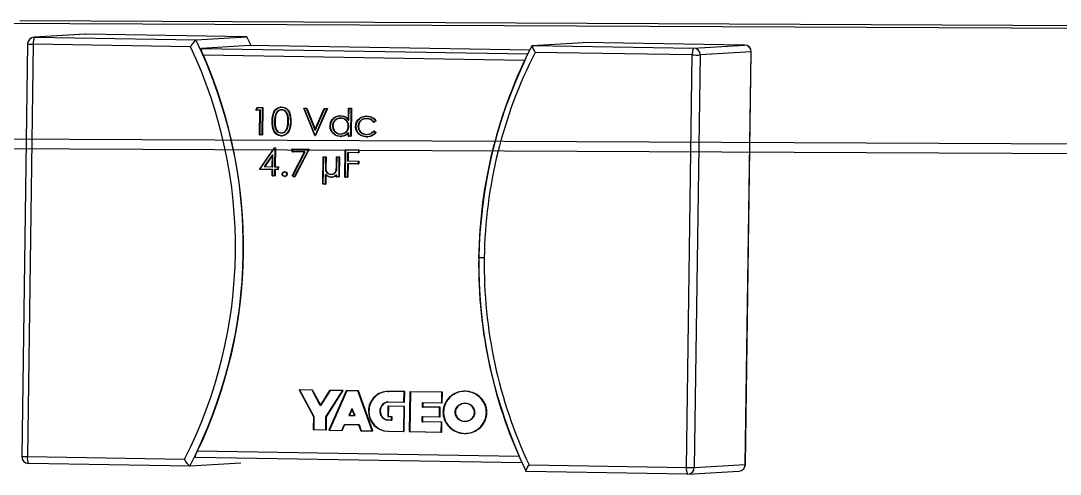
# Model space of a CAD drawing. Header units: millimetres. Extents: x -31.6 to 57.7, y -27.5 to 38.1.
# Drawn here: x 32.454 to 35.503, y 23.783 to 25.113 of the extents above; entities that cross this region are included whole.
import ezdxf

# ---------------------------------------------------------------- set-up
doc = ezdxf.new("R2010")
doc.units = ezdxf.units.MM

msp = doc.modelspace()

# ---------------------------------------------------------------- linework, layer by layer
at = {"color": 7, "linetype": 'Continuous', "lineweight": 25}
for p, q in [((43.9109, 25.0508), (32.3194, 25.1049)), ((44.0424, 25.0586), (32.451, 25.1127)), ((32.6421, 25.0734), (32.4925, 25.0645)), ((32.4925, 25.0645), (32.4939, 25.0645)), ((32.6436, 25.0734), (32.4939, 25.0645)), ((32.4939, 25.0645), (32.9673, 25.0568)), ((32.6421, 25.0734), (32.6436, 25.0734)), ((33.117, 25.0656), (32.6436, 25.0734)), ((32.9673, 25.0568), (33.117, 25.0656)), ((33.129, 25.0401), (33.117, 25.0656)), ((32.4736, 25.0448), (32.4562, 23.835)), ((32.4904, 25.0443), (32.473, 23.8346)), ((32.9516, 25.0368), (32.4904, 25.0443)), ((33.1248, 25.0402), (32.9833, 25.0318)), ((33.9465, 25.0267), (33.1248, 25.0402)), ((33.9536, 25.0406), (34.1033, 25.0494)), ((33.9536, 25.0406), (34.427, 25.0328)), ((34.5767, 25.0416), (34.1033, 25.0494)), ((34.427, 25.0328), (34.5767, 25.0416)), ((32.9833, 25.0318), (33.9412, 25.0161)), ((33.9314, 24.996), (32.9891, 25.0115)), ((34.4235, 25.0126), (33.9622, 25.0202)), ((34.4061, 23.8028), (34.4235, 25.0126)), ((34.4465, 25.0125), (34.4291, 23.8027)), ((34.5961, 25.0213), (34.4465, 25.0125)), ((34.5787, 23.8115), (34.5961, 25.0213)), ((34.579, 23.8116), (34.5964, 25.0214)), ((34.5961, 25.0213), (34.5964, 25.0214)), ((33.1428, 24.8506), (33.1476, 24.8587)), ((33.1428, 24.8506), (33.1445, 24.8507)), ((33.1549, 24.8504), (33.1428, 24.8506)), ((33.1445, 24.8507), (33.1492, 24.8588)), ((33.1566, 24.8505), (33.1445, 24.8507)), ((33.1476, 24.8587), (33.1492, 24.8588)), ((33.1476, 24.8587), (33.1621, 24.8585)), ((33.1492, 24.8588), (33.1638, 24.8586)), ((33.1539, 24.7786), (33.1549, 24.8504)), ((33.1549, 24.8504), (33.1566, 24.8505)), ((33.1556, 24.7787), (33.1566, 24.8505)), ((33.1621, 24.8585), (33.161, 24.7785)), ((33.1621, 24.8585), (33.1638, 24.8586)), ((33.1638, 24.8586), (33.1626, 24.7786)), ((33.2165, 24.8596), (33.2149, 24.8595)), ((33.2172, 24.8514), (33.2155, 24.8513)), ((33.2179, 24.8596), (33.2195, 24.8597)), ((33.218, 24.8514), (33.2197, 24.8515)), ((33.2835, 24.8565), (33.2852, 24.8566)), ((33.3158, 24.776), (33.2835, 24.8565)), ((33.2835, 24.8565), (33.2911, 24.8564)), ((33.3174, 24.7761), (33.2852, 24.8566)), ((33.2852, 24.8566), (33.2928, 24.8565)), ((33.2911, 24.8564), (33.2928, 24.8565)), ((33.2911, 24.8564), (33.3165, 24.7929)), ((33.2928, 24.8565), (33.3182, 24.793)), ((33.3165, 24.7929), (33.3437, 24.8555)), ((33.3513, 24.8554), (33.3168, 24.7759)), ((33.3182, 24.793), (33.3454, 24.8556)), ((33.353, 24.8555), (33.3184, 24.776)), ((33.3437, 24.8555), (33.3454, 24.8556)), ((33.3437, 24.8555), (33.3513, 24.8554)), ((33.3454, 24.8556), (33.353, 24.8555)), ((33.3513, 24.8554), (33.353, 24.8555)), ((33.4146, 24.8215), (33.4151, 24.8564)), ((33.4151, 24.8564), (33.4167, 24.8565)), ((33.4151, 24.8564), (33.4222, 24.8563)), ((33.4162, 24.8216), (33.4167, 24.8565)), ((33.4167, 24.8565), (33.4238, 24.8564)), ((33.4222, 24.8563), (33.421, 24.7742)), ((33.4222, 24.8563), (33.4238, 24.8564)), ((33.4238, 24.8564), (33.4226, 24.7743)), ((33.3886, 24.8341), (33.387, 24.834)), ((33.3896, 24.827), (33.388, 24.8269)), ((33.3914, 24.8342), (33.3931, 24.8343)), ((33.3914, 24.827), (33.3931, 24.8271)), ((33.4146, 24.8215), (33.4162, 24.8216)), ((33.4654, 24.8257), (33.4637, 24.8256)), ((33.4659, 24.8329), (33.4643, 24.8328)), ((33.4676, 24.8258), (33.4693, 24.8259)), ((33.4683, 24.8329), (33.4699, 24.833)), ((33.1909, 24.818), (33.1926, 24.8181)), ((33.198, 24.8179), (33.1996, 24.818)), ((33.2342, 24.7972), (33.2358, 24.7973)), ((33.2374, 24.8173), (33.2391, 24.8173)), ((33.2445, 24.8171), (33.2462, 24.8172)), ((33.3165, 24.7929), (33.3182, 24.793)), ((33.3607, 24.8046), (33.3623, 24.8047)), ((33.3678, 24.8044), (33.3694, 24.8045)), ((33.4143, 24.8034), (33.416, 24.8035)), ((33.4355, 24.8027), (33.4372, 24.8028)), ((33.4426, 24.8033), (33.4443, 24.8034)), ((33.4881, 24.7895), (33.4898, 24.7896)), ((33.4881, 24.7895), (33.494, 24.7855)), ((33.4945, 24.8188), (33.4885, 24.8152)), ((33.4885, 24.8152), (33.4901, 24.8153)), ((33.4898, 24.7896), (33.4956, 24.7856)), ((33.4961, 24.8189), (33.4901, 24.8153)), ((33.4945, 24.8188), (33.4961, 24.8189)), ((32.2751, 24.767), (43.7031, 24.7136)), ((33.1539, 24.7786), (33.1556, 24.7787)), ((33.161, 24.7785), (33.1539, 24.7786)), ((33.1626, 24.7786), (33.1556, 24.7787)), ((33.161, 24.7785), (33.1626, 24.7786)), ((33.2167, 24.7755), (33.2183, 24.7756)), ((33.217, 24.7837), (33.2187, 24.7838)), ((33.2192, 24.7839), (33.2209, 24.7839)), ((33.2194, 24.7756), (33.2211, 24.7757)), ((33.3158, 24.776), (33.3174, 24.7761)), ((33.3168, 24.7759), (33.3158, 24.776)), ((33.3168, 24.7759), (33.3184, 24.776)), ((33.3184, 24.776), (33.3174, 24.7761)), ((33.3903, 24.7737), (33.392, 24.7738)), ((33.3907, 24.7809), (33.3923, 24.781)), ((33.3941, 24.7811), (33.3957, 24.7812)), ((33.3942, 24.7739), (33.3958, 24.774)), ((33.4139, 24.7744), (33.414, 24.7845)), ((33.421, 24.7742), (33.4139, 24.7744)), ((33.4139, 24.7744), (33.4155, 24.7744)), ((33.414, 24.7845), (33.4157, 24.7846)), ((33.4155, 24.7744), (33.4157, 24.7846)), ((33.4226, 24.7743), (33.4155, 24.7744)), ((33.421, 24.7742), (33.4226, 24.7743)), ((33.4668, 24.7725), (33.4685, 24.7726)), ((33.467, 24.7796), (33.4687, 24.7797)), ((33.47, 24.7725), (33.4717, 24.7726)), ((33.4704, 24.7798), (33.4721, 24.7799)), ((33.494, 24.7855), (33.4956, 24.7856)), ((43.2427, 24.6864), (31.8146, 24.7398)), ((33.1537, 24.6771), (33.1977, 24.74)), ((33.1553, 24.6772), (33.1993, 24.74)), ((33.1977, 24.74), (33.1991, 24.7399)), ((33.1977, 24.74), (33.1993, 24.74)), ((33.1991, 24.7399), (33.1983, 24.6846)), ((33.1991, 24.7399), (33.2008, 24.74)), ((33.1993, 24.74), (33.2008, 24.74)), ((33.2008, 24.74), (33.2, 24.6846)), ((33.2495, 24.6584), (33.2861, 24.7282)), ((33.2496, 24.7288), (33.2497, 24.737)), ((33.2496, 24.7288), (33.2512, 24.7289)), ((33.2861, 24.7282), (33.2496, 24.7288)), ((33.2497, 24.737), (33.2513, 24.7371)), ((33.2497, 24.737), (33.2982, 24.7362)), ((33.2512, 24.7289), (33.2513, 24.7371)), ((33.2878, 24.7283), (33.2512, 24.7289)), ((33.2512, 24.6585), (33.2878, 24.7283)), ((33.2513, 24.7371), (33.2999, 24.7363)), ((33.2982, 24.7362), (33.2556, 24.6549)), ((33.2999, 24.7363), (33.2572, 24.655)), ((33.2861, 24.7282), (33.2878, 24.7283)), ((33.2982, 24.7362), (33.2999, 24.7363)), ((33.4043, 24.6545), (33.4055, 24.7345)), ((33.4055, 24.7345), (33.4071, 24.7346)), ((33.4055, 24.7345), (33.4439, 24.7339)), ((33.406, 24.6546), (33.4071, 24.7346)), ((33.4071, 24.7346), (33.4455, 24.734)), ((33.4439, 24.7339), (33.4438, 24.7257)), ((33.4439, 24.7339), (33.4455, 24.734)), ((33.4455, 24.734), (33.4454, 24.7258)), ((33.1917, 24.7194), (33.1677, 24.6851)), ((33.1934, 24.7195), (33.1694, 24.6852)), ((33.1912, 24.6847), (33.1917, 24.7194)), ((33.1917, 24.7194), (33.1934, 24.7195)), ((33.1929, 24.6848), (33.1934, 24.7195)), ((33.3393, 24.634), (33.3404, 24.714)), ((33.3404, 24.714), (33.3421, 24.7141)), ((33.3404, 24.714), (33.3475, 24.7139)), ((33.3409, 24.6341), (33.3421, 24.7141)), ((33.3421, 24.7141), (33.3491, 24.714)), ((33.3475, 24.7139), (33.347, 24.6819)), ((33.3475, 24.7139), (33.3491, 24.714)), ((33.3491, 24.714), (33.3487, 24.682)), ((33.3794, 24.682), (33.3799, 24.7134)), ((33.3799, 24.7134), (33.3815, 24.7135)), ((33.3799, 24.7134), (33.3869, 24.7133)), ((33.3811, 24.6821), (33.3815, 24.7135)), ((33.3815, 24.7135), (33.3886, 24.7133)), ((33.3869, 24.7133), (33.3861, 24.6548)), ((33.3869, 24.7133), (33.3886, 24.7133)), ((33.3886, 24.7133), (33.3877, 24.6549)), ((33.4124, 24.7262), (33.4121, 24.7016)), ((33.4121, 24.7016), (33.4137, 24.7017)), ((33.4121, 24.7016), (33.4434, 24.701)), ((33.4124, 24.7262), (33.4141, 24.7263)), ((33.4438, 24.7257), (33.4124, 24.7262)), ((33.4141, 24.7263), (33.4137, 24.7017)), ((33.4137, 24.7017), (33.4451, 24.7011)), ((33.4454, 24.7258), (33.4141, 24.7263)), ((33.4434, 24.701), (33.4433, 24.6928)), ((33.4434, 24.701), (33.4451, 24.7011)), ((33.4438, 24.7257), (33.4454, 24.7258)), ((33.4451, 24.7011), (33.445, 24.6929)), ((33.1537, 24.6771), (33.1553, 24.6772)), ((33.1911, 24.6765), (33.1537, 24.6771)), ((33.1928, 24.6766), (33.1553, 24.6772)), ((33.1677, 24.6851), (33.1694, 24.6852)), ((33.1677, 24.6851), (33.1912, 24.6847)), ((33.1694, 24.6852), (33.1929, 24.6848)), ((33.1909, 24.658), (33.1911, 24.6765)), ((33.1911, 24.6765), (33.1928, 24.6766)), ((33.1912, 24.6847), (33.1929, 24.6848)), ((33.1925, 24.6581), (33.1928, 24.6766)), ((33.1982, 24.6763), (33.1979, 24.6579)), ((33.1982, 24.6763), (33.1999, 24.6764)), ((33.2073, 24.6762), (33.1982, 24.6763)), ((33.1983, 24.6846), (33.2074, 24.6844)), ((33.1983, 24.6846), (33.2, 24.6846)), ((33.1999, 24.6764), (33.1996, 24.658)), ((33.209, 24.6763), (33.1999, 24.6764)), ((33.2, 24.6846), (33.2091, 24.6845)), ((33.2074, 24.6844), (33.2073, 24.6762)), ((33.2073, 24.6762), (33.209, 24.6763)), ((33.2074, 24.6844), (33.2091, 24.6845)), ((33.2091, 24.6845), (33.209, 24.6763)), ((33.2278, 24.6698), (33.2262, 24.6697)), ((33.227, 24.6697), (33.2286, 24.6698)), ((33.347, 24.6819), (33.3487, 24.682)), ((33.3794, 24.682), (33.3811, 24.6821)), ((33.4119, 24.6934), (33.4114, 24.6544)), ((33.4119, 24.6934), (33.4136, 24.6935)), ((33.4433, 24.6928), (33.4119, 24.6934)), ((33.4136, 24.6935), (33.413, 24.6545)), ((33.445, 24.6929), (33.4136, 24.6935)), ((33.4433, 24.6928), (33.445, 24.6929)), ((33.1909, 24.658), (33.1925, 24.6581)), ((33.1979, 24.6579), (33.1909, 24.658)), ((33.1996, 24.658), (33.1925, 24.6581)), ((33.1979, 24.6579), (33.1996, 24.658)), ((33.2203, 24.6632), (33.2219, 24.6633)), ((33.2268, 24.6564), (33.2284, 24.6565)), ((33.2275, 24.6564), (33.2292, 24.6565)), ((33.2334, 24.6629), (33.2351, 24.663)), ((33.2495, 24.6584), (33.2512, 24.6585)), ((33.2556, 24.6549), (33.2495, 24.6584)), ((33.2572, 24.655), (33.2512, 24.6585)), ((33.2556, 24.6549), (33.2572, 24.655)), ((33.3467, 24.662), (33.3463, 24.6339)), ((33.3467, 24.662), (33.3484, 24.6621)), ((33.3484, 24.6621), (33.348, 24.634)), ((33.3628, 24.6542), (33.3645, 24.6543)), ((33.363, 24.6624), (33.3647, 24.6625)), ((33.3656, 24.6625), (33.3672, 24.6626)), ((33.3656, 24.6543), (33.3673, 24.6544)), ((33.379, 24.6549), (33.3791, 24.6613)), ((33.379, 24.6549), (33.3807, 24.655)), ((33.3861, 24.6548), (33.379, 24.6549)), ((33.3791, 24.6613), (33.3808, 24.6614)), ((33.3807, 24.655), (33.3808, 24.6614)), ((33.3877, 24.6549), (33.3807, 24.655)), ((33.3861, 24.6548), (33.3877, 24.6549)), ((33.4043, 24.6545), (33.406, 24.6546)), ((33.4114, 24.6544), (33.4043, 24.6545)), ((33.413, 24.6545), (33.406, 24.6546)), ((33.4114, 24.6544), (33.413, 24.6545)), ((33.3393, 24.634), (33.3409, 24.6341)), ((33.3463, 24.6339), (33.3393, 24.634)), ((33.348, 24.634), (33.3409, 24.6341)), ((33.3463, 24.6339), (33.348, 24.634)), ((33.2699, 24.0301), (33.2715, 24.0302)), ((33.2699, 24.0301), (33.3118, 23.9522)), ((33.308, 24.0295), (33.2699, 24.0301)), ((33.2715, 24.0302), (33.3134, 23.9523)), ((33.3097, 24.0296), (33.2715, 24.0302)), ((33.308, 24.0295), (33.3097, 24.0296)), ((33.3316, 23.9849), (33.308, 24.0295)), ((33.3333, 23.985), (33.3097, 24.0296)), ((33.3594, 24.0286), (33.3316, 23.9849)), ((33.361, 24.0287), (33.3333, 23.985)), ((33.3488, 23.9516), (33.3973, 24.028)), ((33.3505, 23.9517), (33.399, 24.0281)), ((33.4085, 24.0278), (33.3571, 23.9118)), ((33.4101, 24.0279), (33.3588, 23.9119)), ((33.3594, 24.0286), (33.361, 24.0287)), ((33.3973, 24.028), (33.3594, 24.0286)), ((33.399, 24.0281), (33.361, 24.0287)), ((33.3973, 24.028), (33.399, 24.0281)), ((33.4085, 24.0278), (33.4101, 24.0279)), ((33.4427, 24.0273), (33.4085, 24.0278)), ((33.4444, 24.0274), (33.4101, 24.0279)), ((33.4427, 24.0273), (33.4444, 24.0274)), ((33.4846, 23.9099), (33.4427, 24.0273)), ((33.4862, 23.91), (33.4444, 24.0274)), ((33.5289, 24.0259), (33.5273, 24.0258)), ((33.5316, 24.0259), (33.5332, 24.026)), ((33.5782, 24.0251), (33.5316, 24.0259)), ((33.5798, 24.0252), (33.5332, 24.026)), ((33.5777, 23.994), (33.5782, 24.0251)), ((33.5782, 24.0251), (33.5798, 24.0252)), ((33.5794, 23.9941), (33.5798, 24.0252)), ((33.5947, 24.0248), (33.5931, 23.9081)), ((33.5964, 24.0249), (33.5947, 23.9082)), ((33.5947, 24.0248), (33.5964, 24.0249)), ((33.6888, 24.0233), (33.5947, 24.0248)), ((33.6904, 24.0234), (33.5964, 24.0249)), ((33.6883, 23.9922), (33.6888, 24.0233)), ((33.6888, 24.0233), (33.6904, 24.0234)), ((33.69, 23.9923), (33.6904, 24.0234)), ((33.7532, 24.0261), (33.7515, 24.026)), ((33.3316, 23.9849), (33.3333, 23.985)), ((33.4243, 23.9743), (33.4158, 23.9554)), ((33.426, 23.9744), (33.4174, 23.9555)), ((33.4243, 23.9743), (33.426, 23.9744)), ((33.4323, 23.9551), (33.4243, 23.9743)), ((33.434, 23.9552), (33.426, 23.9744)), ((33.4732, 23.9685), (33.4748, 23.9685)), ((33.5065, 23.9687), (33.5081, 23.9688)), ((33.5285, 23.9948), (33.5302, 23.9949)), ((33.5285, 23.9948), (33.5777, 23.994)), ((33.5304, 23.9827), (33.53, 23.9524)), ((33.5302, 23.9949), (33.5794, 23.9941)), ((33.5304, 23.9827), (33.532, 23.9828)), ((33.578, 23.982), (33.5304, 23.9827)), ((33.532, 23.9828), (33.5316, 23.9525)), ((33.5796, 23.982), (33.532, 23.9828)), ((33.5769, 23.9084), (33.578, 23.982)), ((33.5777, 23.994), (33.5794, 23.9941)), ((33.578, 23.982), (33.5796, 23.982)), ((33.5786, 23.9085), (33.5796, 23.982)), ((33.6318, 23.98), (33.632, 23.9931)), ((33.6318, 23.98), (33.6335, 23.9801)), ((33.6822, 23.9792), (33.6318, 23.98)), ((33.632, 23.9931), (33.6337, 23.9932)), ((33.632, 23.9931), (33.6883, 23.9922)), ((33.6335, 23.9801), (33.6337, 23.9932)), ((33.6839, 23.9793), (33.6335, 23.9801)), ((33.6337, 23.9932), (33.69, 23.9923)), ((33.6818, 23.951), (33.6822, 23.9792)), ((33.6822, 23.9792), (33.6839, 23.9793)), ((33.6834, 23.9511), (33.6839, 23.9793)), ((33.6883, 23.9922), (33.69, 23.9923)), ((33.6921, 23.9655), (33.6937, 23.9656)), ((33.7553, 23.9907), (33.7536, 23.9906)), ((33.3118, 23.9522), (33.3112, 23.9138)), ((33.3118, 23.9522), (33.3134, 23.9523)), ((33.3134, 23.9523), (33.3129, 23.9139)), ((33.3483, 23.9132), (33.3488, 23.9516)), ((33.3488, 23.9516), (33.3505, 23.9517)), ((33.3499, 23.9133), (33.3505, 23.9517)), ((33.4158, 23.9554), (33.4174, 23.9555)), ((33.4158, 23.9554), (33.4323, 23.9551)), ((33.4174, 23.9555), (33.434, 23.9552)), ((33.4323, 23.9551), (33.434, 23.9552)), ((33.5278, 23.9419), (33.5294, 23.942)), ((33.54, 23.9417), (33.5278, 23.9419)), ((33.5417, 23.9418), (33.5294, 23.942)), ((33.53, 23.9524), (33.5316, 23.9525)), ((33.53, 23.9524), (33.5402, 23.9522)), ((33.5316, 23.9525), (33.5418, 23.9523)), ((33.5402, 23.9522), (33.54, 23.9417)), ((33.54, 23.9417), (33.5417, 23.9418)), ((33.5402, 23.9522), (33.5418, 23.9523)), ((33.5418, 23.9523), (33.5417, 23.9418)), ((33.6312, 23.9367), (33.6314, 23.9518)), ((33.6312, 23.9367), (33.6329, 23.9368)), ((33.6875, 23.9358), (33.6312, 23.9367)), ((33.6314, 23.9518), (33.6331, 23.9519)), ((33.6314, 23.9518), (33.6818, 23.951)), ((33.6329, 23.9368), (33.6331, 23.9519)), ((33.6891, 23.9359), (33.6329, 23.9368)), ((33.6331, 23.9519), (33.6834, 23.9511)), ((33.6818, 23.951), (33.6834, 23.9511)), ((33.6871, 23.9066), (33.6875, 23.9358)), ((33.6875, 23.9358), (33.6891, 23.9359)), ((33.6887, 23.9067), (33.6891, 23.9359)), ((33.7269, 23.9649), (33.7286, 23.965)), ((33.7577, 23.9382), (33.7593, 23.9383)), ((33.7844, 23.9639), (33.7861, 23.964)), ((33.8193, 23.9634), (33.8209, 23.9635)), ((33.3112, 23.9138), (33.3129, 23.9139)), ((33.3112, 23.9138), (33.3483, 23.9132)), ((33.3129, 23.9139), (33.3499, 23.9133)), ((33.3483, 23.9132), (33.3499, 23.9133)), ((33.3571, 23.9118), (33.3588, 23.9119)), ((33.3571, 23.9118), (33.3951, 23.9111)), ((33.3588, 23.9119), (33.3968, 23.9112)), ((33.3951, 23.9111), (33.403, 23.9289)), ((33.3951, 23.9111), (33.3968, 23.9112)), ((33.3968, 23.9112), (33.4046, 23.929)), ((33.403, 23.9289), (33.4046, 23.929)), ((33.403, 23.9289), (33.4444, 23.9282)), ((33.4046, 23.929), (33.4461, 23.9283)), ((33.4444, 23.9282), (33.4461, 23.9283)), ((33.4444, 23.9282), (33.4507, 23.9105)), ((33.4461, 23.9283), (33.4524, 23.9106)), ((33.4507, 23.9105), (33.4524, 23.9106)), ((33.4507, 23.9105), (33.4846, 23.9099)), ((33.4524, 23.9106), (33.4862, 23.91)), ((33.4846, 23.9099), (33.4862, 23.91)), ((33.5299, 23.9091), (33.5315, 23.9092)), ((33.5299, 23.9091), (33.5769, 23.9084)), ((33.5315, 23.9092), (33.5786, 23.9085)), ((33.5769, 23.9084), (33.5786, 23.9085)), ((33.5931, 23.9081), (33.5947, 23.9082)), ((33.5931, 23.9081), (33.6871, 23.9066)), ((33.5947, 23.9082), (33.6887, 23.9067)), ((33.6871, 23.9066), (33.6887, 23.9067)), ((33.7598, 23.9028), (33.7615, 23.9029)), ((32.9724, 23.8517), (33.9147, 23.8362)), ((32.473, 23.8346), (32.9342, 23.827)), ((32.9494, 23.807), (32.476, 23.8148)), ((33.099, 23.8158), (32.9494, 23.807)), ((33.9236, 23.8163), (32.9661, 23.832)), ((34.4091, 23.783), (33.9357, 23.7908)), ((33.9448, 23.8104), (34.4061, 23.8028)), ((34.4105, 23.783), (34.5602, 23.7919)), ((34.4291, 23.8027), (34.5787, 23.8115)), ((34.5787, 23.8115), (34.579, 23.8116))]:
    msp.add_line(p, q, dxfattribs=at)
at = {"color": 7, "linetype": 'Continuous', "lineweight": 25, "flags": 128}
msp.add_lwpolyline([(33.8131, 24.4176), (33.8094, 24.4177), (33.8058, 24.4177), (33.8027, 24.4178), (33.8002, 24.4179), (33.7982, 24.4179), (33.7969, 24.418), (33.7964, 24.4181), (33.7967, 24.4181)], dxfattribs=at)
at = {"color": 7, "linetype": 'Continuous', "lineweight": 25}
for centre, radius, start, end in [((32.4936, 25.0445), 0.02, 93.3847, 179.1763), ((32.5247, 25.0487), 0.0346, 152.7265, 187.1849), ((32.6433, 25.0534), 0.02, 89.0593, 93.3847), ((32.4901, 25.3243), 0.28, 266.637, 270.0581), ((31.7101, 24.4496), 1.3733, 333.0406, 25.312), ((31.713, 24.4498), 1.3935, 332.5301, 25.8225), ((35.1869, 24.3986), 1.3904, 152.503, 179.1973), ((34.4578, 25.0169), 0.0346, 152.7265, 187.1849), ((34.4266, 25.0129), 0.0199, 358.81, 88.6478), ((34.5764, 25.0216), 0.02, 359.1763, 89.0593), ((34.5762, 25.0217), 0.0199, 358.81, 88.6478), ((31.7135, 24.4498), 1.3938, 334.5884, 23.7641), ((35.1833, 24.3984), 1.3703, 153.0146, 179.1962), ((34.4388, 25.6863), 0.6739, 268.6995, 270.6564), ((35.1912, 24.3979), 1.3938, 154.5884, 203.7641), ((35.1907, 24.3978), 1.3941, 179.1669, 205.813), ((35.187, 24.3976), 1.374, 179.1676, 205.3027), ((33.531, 23.968), 0.0578, 89.4324, 179.5842), ((33.5326, 23.9681), 0.0578, 89.4324, 179.5842), ((33.5313, 23.9672), 0.0581, 178.81, 268.6478), ((33.5329, 23.9673), 0.0581, 178.81, 268.6478), ((33.5333, 23.9685), 0.0267, 100.1584, 179.4916), ((33.5334, 23.9682), 0.0269, 178.9076, 257.9598), ((33.5349, 23.9686), 0.0267, 100.1584, 179.4916), ((33.535, 23.9683), 0.0269, 178.9076, 257.9598), ((32.4762, 23.8348), 0.02, 179.1763, 269.0593), ((32.4727, 24.1146), 0.28, 266.637, 270.0581), ((32.5044, 23.8292), 0.0319, 170.3376, 206.8994), ((34.4375, 23.7975), 0.0319, 170.3376, 206.8994), ((34.4214, 24.4765), 0.6739, 268.6995, 270.6564), ((34.4094, 23.803), 0.02, 269.0593, 273.3847), ((34.4093, 23.8028), 0.0198, 273.7238, 359.5654), ((34.559, 23.8119), 0.02, 273.3847, 359.1763), ((34.5589, 23.8117), 0.0198, 273.7238, 359.5654)]:
    msp.add_arc(centre, radius, start, end, dxfattribs=at)
for points, knots in [([(32.9673, 25.0568), (32.9665, 25.0563), (32.9649, 25.0553), (32.9603, 25.0495), (32.9557, 25.0431), (32.953, 25.0389), (32.9516, 25.0368)], [0, 0, 0, 0, 0.278655, 0.558426, 0.779195, 1, 1, 1, 1]), ([(33.9536, 25.0406), (33.9534, 25.0401), (33.9529, 25.0391), (33.9553, 25.0331), (33.9585, 25.0267), (33.961, 25.0223), (33.9622, 25.0202)], [0, 0, 0, 0, 0.278655, 0.558426, 0.779195, 1, 1, 1, 1]), ([(32.9891, 25.0115), (32.9879, 25.0143), (32.9855, 25.0199), (32.9834, 25.0266), (32.9825, 25.0309), (32.9831, 25.0315), (32.9833, 25.0318)], [0, 0, 0, 0, 0.279793, 0.559224, 0.779182, 1, 1, 1, 1]), ([(33.1909, 24.818), (33.1914, 24.8275), (33.1919, 24.8395), (33.1994, 24.8514), (33.2046, 24.8561), (33.211, 24.8592), (33.2156, 24.8595), (33.2179, 24.8596)], [0, 0, 0, 0, 0.498702, 0.624177, 0.749467, 0.874745, 1, 1, 1, 1]), ([(33.1926, 24.8181), (33.193, 24.8276), (33.1935, 24.8396), (33.2011, 24.8515), (33.2063, 24.8562), (33.2126, 24.8593), (33.2172, 24.8596), (33.2195, 24.8597)], [0, 0, 0, 0, 0.498702, 0.624177, 0.749467, 0.874745, 1, 1, 1, 1]), ([(33.218, 24.8514), (33.2162, 24.8513), (33.2126, 24.851), (33.2077, 24.8482), (33.2039, 24.8444), (33.1985, 24.8347), (33.1982, 24.8254), (33.198, 24.8179)], [0, 0, 0, 0, 0.125139, 0.250418, 0.375519, 0.500847, 1, 1, 1, 1]), ([(33.2197, 24.8515), (33.2178, 24.8514), (33.2142, 24.8511), (33.2094, 24.8483), (33.2055, 24.8445), (33.2001, 24.8348), (33.1999, 24.8255), (33.1996, 24.818)], [0, 0, 0, 0, 0.125139, 0.250418, 0.375519, 0.500847, 1, 1, 1, 1]), ([(33.2179, 24.8596), (33.2202, 24.8594), (33.2249, 24.8589), (33.2333, 24.8546), (33.2437, 24.8411), (33.2442, 24.8267), (33.2445, 24.8171)], [0, 0, 0, 0, 0.1256, 0.251197, 0.500581, 1, 1, 1, 1]), ([(33.2374, 24.8173), (33.2373, 24.8247), (33.237, 24.8358), (33.2298, 24.8469), (33.2234, 24.8508), (33.2198, 24.8512), (33.218, 24.8514)], [0, 0, 0, 0, 0.500072, 0.749021, 0.874598, 1, 1, 1, 1]), ([(33.2195, 24.8597), (33.2219, 24.8595), (33.2265, 24.859), (33.2349, 24.8547), (33.2454, 24.8412), (33.2458, 24.8268), (33.2462, 24.8172)], [0, 0, 0, 0, 0.1256, 0.251197, 0.500581, 1, 1, 1, 1]), ([(33.2391, 24.8173), (33.2389, 24.8248), (33.2386, 24.8359), (33.2314, 24.847), (33.2251, 24.8508), (33.2215, 24.8513), (33.2197, 24.8515)], [0, 0, 0, 0, 0.500072, 0.749021, 0.874598, 1, 1, 1, 1]), ([(33.3607, 24.8046), (33.3613, 24.8091), (33.3625, 24.818), (33.371, 24.8276), (33.381, 24.8335), (33.3879, 24.834), (33.3914, 24.8342)], [0, 0, 0, 0, 0.279413, 0.559191, 0.779548, 1, 1, 1, 1]), ([(33.3623, 24.8047), (33.363, 24.8092), (33.3642, 24.8181), (33.3727, 24.8277), (33.3826, 24.8336), (33.3896, 24.8341), (33.3931, 24.8343)], [0, 0, 0, 0, 0.279413, 0.559191, 0.779548, 1, 1, 1, 1]), ([(33.3914, 24.827), (33.388, 24.8267), (33.3813, 24.826), (33.3735, 24.82), (33.3688, 24.8125), (33.3681, 24.8071), (33.3678, 24.8044)], [0, 0, 0, 0, 0.279767, 0.559291, 0.779719, 1, 1, 1, 1]), ([(33.3931, 24.8271), (33.3897, 24.8268), (33.3829, 24.8261), (33.3751, 24.8201), (33.3704, 24.8126), (33.3698, 24.8072), (33.3694, 24.8045)], [0, 0, 0, 0, 0.279767, 0.559291, 0.779719, 1, 1, 1, 1]), ([(33.3914, 24.8342), (33.3966, 24.8334), (33.4059, 24.832), (33.4119, 24.8247), (33.4146, 24.8215)], [0, 0, 0, 0, 0.5584261, 1, 1, 1, 1]), ([(33.4143, 24.8034), (33.414, 24.8069), (33.4133, 24.8139), (33.4071, 24.8216), (33.3994, 24.8263), (33.3941, 24.8268), (33.3914, 24.827)], [0, 0, 0, 0, 0.27966, 0.55921, 0.779487, 1, 1, 1, 1]), ([(33.3931, 24.8343), (33.3983, 24.8335), (33.4076, 24.8321), (33.4136, 24.8248), (33.4162, 24.8216)], [0, 0, 0, 0, 0.5584261, 1, 1, 1, 1]), ([(33.416, 24.8035), (33.4156, 24.807), (33.415, 24.814), (33.4087, 24.8217), (33.4011, 24.8264), (33.3957, 24.8269), (33.3931, 24.8271)], [0, 0, 0, 0, 0.27966, 0.55921, 0.779487, 1, 1, 1, 1]), ([(33.4355, 24.8027), (33.4362, 24.8074), (33.4376, 24.8168), (33.4466, 24.8268), (33.4574, 24.8323), (33.4646, 24.8327), (33.4683, 24.8329)], [0, 0, 0, 0, 0.279381, 0.558782, 0.779281, 1, 1, 1, 1]), ([(33.4372, 24.8028), (33.4379, 24.8075), (33.4393, 24.8168), (33.4482, 24.8269), (33.459, 24.8324), (33.4663, 24.8328), (33.4699, 24.833)], [0, 0, 0, 0, 0.279381, 0.558782, 0.779281, 1, 1, 1, 1]), ([(33.4676, 24.8258), (33.4641, 24.8255), (33.4571, 24.825), (33.4489, 24.8192), (33.4436, 24.8116), (33.4429, 24.8061), (33.4426, 24.8033)], [0, 0, 0, 0, 0.280136, 0.559769, 0.77989, 1, 1, 1, 1]), ([(33.4693, 24.8259), (33.4658, 24.8256), (33.4588, 24.8251), (33.4505, 24.8193), (33.4452, 24.8117), (33.4446, 24.8062), (33.4443, 24.8034)], [0, 0, 0, 0, 0.280136, 0.559769, 0.77989, 1, 1, 1, 1]), ([(33.4885, 24.8152), (33.4853, 24.8186), (33.4795, 24.8246), (33.4713, 24.8254), (33.4676, 24.8258)], [0, 0, 0, 0, 0.558451, 1, 1, 1, 1]), ([(33.4683, 24.8329), (33.4718, 24.8326), (33.4776, 24.832), (33.485, 24.8287), (33.4907, 24.8246), (33.4932, 24.8207), (33.4945, 24.8188)], [0, 0, 0, 0, 0.339714, 0.560013, 0.780007, 1, 1, 1, 1]), ([(33.4901, 24.8153), (33.4869, 24.8187), (33.4811, 24.8247), (33.4729, 24.8255), (33.4693, 24.8259)], [0, 0, 0, 0, 0.558451, 1, 1, 1, 1]), ([(33.4699, 24.833), (33.4734, 24.8327), (33.4792, 24.8321), (33.4866, 24.8288), (33.4923, 24.8247), (33.4948, 24.8208), (33.4961, 24.8189)], [0, 0, 0, 0, 0.339714, 0.560013, 0.780007, 1, 1, 1, 1]), ([(33.2167, 24.7755), (33.2144, 24.7758), (33.2098, 24.7762), (33.2015, 24.7805), (33.1913, 24.7942), (33.1911, 24.8084), (33.1909, 24.818)], [0, 0, 0, 0, 0.125551, 0.25109, 0.50025, 1, 1, 1, 1]), ([(33.2183, 24.7756), (33.216, 24.7759), (33.2114, 24.7763), (33.2031, 24.7806), (33.1929, 24.7943), (33.1927, 24.8085), (33.1926, 24.8181)], [0, 0, 0, 0, 0.125551, 0.25109, 0.50025, 1, 1, 1, 1]), ([(33.198, 24.8179), (33.1979, 24.8104), (33.1979, 24.7992), (33.2053, 24.7882), (33.2116, 24.7844), (33.2152, 24.784), (33.217, 24.7837)], [0, 0, 0, 0, 0.500291, 0.749086, 0.874606, 1, 1, 1, 1]), ([(33.1996, 24.818), (33.1996, 24.8105), (33.1995, 24.7993), (33.2069, 24.7883), (33.2133, 24.7845), (33.2169, 24.7841), (33.2187, 24.7838)], [0, 0, 0, 0, 0.500291, 0.749086, 0.874606, 1, 1, 1, 1]), ([(33.2445, 24.8171), (33.2439, 24.8075), (33.2431, 24.7931), (33.2322, 24.78), (33.2237, 24.776), (33.219, 24.7757), (33.2167, 24.7755)], [0, 0, 0, 0, 0.499407, 0.748743, 0.874372, 1, 1, 1, 1]), ([(33.217, 24.7837), (33.2192, 24.784), (33.2235, 24.7845), (33.2302, 24.7889), (33.2327, 24.7941), (33.2342, 24.7972)], [0, 0, 0, 0, 0.280257, 0.560781, 1, 1, 1, 1]), ([(33.2462, 24.8172), (33.2456, 24.8076), (33.2447, 24.7932), (33.2338, 24.7801), (33.2253, 24.7761), (33.2207, 24.7758), (33.2183, 24.7756)], [0, 0, 0, 0, 0.499407, 0.748743, 0.874372, 1, 1, 1, 1]), ([(33.2187, 24.7838), (33.2208, 24.7841), (33.2252, 24.7846), (33.2319, 24.789), (33.2343, 24.7942), (33.2358, 24.7973)], [0, 0, 0, 0, 0.280257, 0.560781, 1, 1, 1, 1]), ([(33.2342, 24.7972), (33.2352, 24.8009), (33.2371, 24.8074), (33.2373, 24.8142), (33.2374, 24.8173)], [0, 0, 0, 0, 0.559599, 1, 1, 1, 1]), ([(33.2358, 24.7973), (33.2369, 24.801), (33.2388, 24.8075), (33.239, 24.8143), (33.2391, 24.8173)], [0, 0, 0, 0, 0.559599, 1, 1, 1, 1]), ([(33.3903, 24.7737), (33.3859, 24.7743), (33.3771, 24.7755), (33.3674, 24.7839), (33.3614, 24.794), (33.3609, 24.8011), (33.3607, 24.8046)], [0, 0, 0, 0, 0.279573, 0.559333, 0.779589, 1, 1, 1, 1]), ([(33.392, 24.7738), (33.3875, 24.7744), (33.3787, 24.7756), (33.369, 24.784), (33.3631, 24.7941), (33.3626, 24.8012), (33.3623, 24.8047)], [0, 0, 0, 0, 0.279573, 0.559333, 0.779589, 1, 1, 1, 1]), ([(33.3678, 24.8044), (33.3682, 24.801), (33.3691, 24.7942), (33.3752, 24.7864), (33.3827, 24.7818), (33.388, 24.7812), (33.3907, 24.7809)], [0, 0, 0, 0, 0.279429, 0.559146, 0.77957, 1, 1, 1, 1]), ([(33.3694, 24.8045), (33.3699, 24.8011), (33.3707, 24.7943), (33.3768, 24.7865), (33.3844, 24.7819), (33.3897, 24.7813), (33.3923, 24.781)], [0, 0, 0, 0, 0.279429, 0.559146, 0.77957, 1, 1, 1, 1]), ([(33.3907, 24.7809), (33.3941, 24.7812), (33.4008, 24.782), (33.4088, 24.7877), (33.4135, 24.7954), (33.414, 24.8008), (33.4143, 24.8034)], [0, 0, 0, 0, 0.279822, 0.559387, 0.779603, 1, 1, 1, 1]), ([(33.3923, 24.781), (33.3957, 24.7813), (33.4025, 24.7821), (33.4104, 24.7878), (33.4151, 24.7955), (33.4157, 24.8008), (33.416, 24.8035)], [0, 0, 0, 0, 0.279822, 0.559387, 0.779603, 1, 1, 1, 1]), ([(33.4668, 24.7725), (33.4623, 24.773), (33.4533, 24.7739), (33.4429, 24.7819), (33.4364, 24.7919), (33.4358, 24.7991), (33.4355, 24.8027)], [0, 0, 0, 0, 0.280077, 0.559647, 0.779819, 1, 1, 1, 1]), ([(33.4685, 24.7726), (33.4639, 24.773), (33.4549, 24.774), (33.4445, 24.782), (33.4381, 24.792), (33.4375, 24.7992), (33.4372, 24.8028)], [0, 0, 0, 0, 0.280077, 0.559647, 0.779819, 1, 1, 1, 1]), ([(33.4426, 24.8033), (33.4431, 24.7997), (33.444, 24.7926), (33.4506, 24.7847), (33.4587, 24.7804), (33.4643, 24.7799), (33.467, 24.7796)], [0, 0, 0, 0, 0.279332, 0.558778, 0.779267, 1, 1, 1, 1]), ([(33.4443, 24.8034), (33.4447, 24.7998), (33.4456, 24.7927), (33.4523, 24.7848), (33.4604, 24.7805), (33.4659, 24.78), (33.4687, 24.7797)], [0, 0, 0, 0, 0.279332, 0.558778, 0.779267, 1, 1, 1, 1]), ([(33.467, 24.7796), (33.4716, 24.7801), (33.4798, 24.781), (33.4856, 24.7869), (33.4881, 24.7895)], [0, 0, 0, 0, 0.558788, 1, 1, 1, 1]), ([(33.4687, 24.7797), (33.4733, 24.7802), (33.4815, 24.7811), (33.4872, 24.787), (33.4898, 24.7896)], [0, 0, 0, 0, 0.558788, 1, 1, 1, 1]), ([(33.414, 24.7845), (33.4102, 24.7809), (33.4035, 24.7746), (33.3943, 24.774), (33.3903, 24.7737)], [0, 0, 0, 0, 0.558763, 1, 1, 1, 1]), ([(33.4157, 24.7846), (33.4119, 24.781), (33.4051, 24.7747), (33.396, 24.7741), (33.392, 24.7738)], [0, 0, 0, 0, 0.558763, 1, 1, 1, 1]), ([(33.494, 24.7855), (33.4917, 24.7827), (33.4878, 24.7782), (33.4804, 24.7745), (33.4737, 24.7726), (33.4691, 24.7725), (33.4668, 24.7725)], [0, 0, 0, 0, 0.338983, 0.559249, 0.779562, 1, 1, 1, 1]), ([(33.4956, 24.7856), (33.4933, 24.7828), (33.4895, 24.7783), (33.4821, 24.7746), (33.4754, 24.7727), (33.4708, 24.7726), (33.4685, 24.7726)], [0, 0, 0, 0, 0.338983, 0.559249, 0.779562, 1, 1, 1, 1]), ([(33.2203, 24.6632), (33.2204, 24.6641), (33.2207, 24.6661), (33.2225, 24.6683), (33.2247, 24.6696), (33.2262, 24.6697), (33.227, 24.6697)], [0, 0, 0, 0, 0.279576, 0.559284, 0.779552, 1, 1, 1, 1]), ([(33.2219, 24.6633), (33.2221, 24.6642), (33.2223, 24.6662), (33.2241, 24.6684), (33.2263, 24.6697), (33.2278, 24.6698), (33.2286, 24.6698)], [0, 0, 0, 0, 0.279576, 0.559284, 0.779552, 1, 1, 1, 1]), ([(33.227, 24.6697), (33.2279, 24.6696), (33.2299, 24.6693), (33.232, 24.6675), (33.2333, 24.6653), (33.2334, 24.6637), (33.2334, 24.6629)], [0, 0, 0, 0, 0.279602, 0.559212, 0.779475, 1, 1, 1, 1]), ([(33.2286, 24.6698), (33.2296, 24.6697), (33.2315, 24.6694), (33.2336, 24.6676), (33.2349, 24.6654), (33.235, 24.6638), (33.2351, 24.663)], [0, 0, 0, 0, 0.279602, 0.559212, 0.779475, 1, 1, 1, 1]), ([(33.347, 24.6819), (33.347, 24.6792), (33.347, 24.6738), (33.3509, 24.667), (33.3568, 24.6632), (33.3609, 24.6626), (33.363, 24.6624)], [0, 0, 0, 0, 0.2813437, 0.5590272, 0.7795906, 1, 1, 1, 1]), ([(33.3487, 24.682), (33.3487, 24.6793), (33.3486, 24.6739), (33.3525, 24.6671), (33.3584, 24.6633), (33.3626, 24.6627), (33.3647, 24.6625)], [0, 0, 0, 0, 0.2813437, 0.5590272, 0.7795906, 1, 1, 1, 1]), ([(33.363, 24.6624), (33.3657, 24.6627), (33.3711, 24.6633), (33.3785, 24.6706), (33.3791, 24.6777), (33.3794, 24.682)], [0, 0, 0, 0, 0.2802727, 0.560295, 1, 1, 1, 1]), ([(33.3647, 24.6625), (33.3673, 24.6628), (33.3727, 24.6634), (33.3801, 24.6706), (33.3807, 24.6778), (33.3811, 24.6821)], [0, 0, 0, 0, 0.2802727, 0.560295, 1, 1, 1, 1]), ([(33.2268, 24.6564), (33.2258, 24.6565), (33.2239, 24.6568), (33.2218, 24.6586), (33.2205, 24.6608), (33.2203, 24.6624), (33.2203, 24.6632)], [0, 0, 0, 0, 0.279581, 0.559143, 0.779575, 1, 1, 1, 1]), ([(33.2284, 24.6565), (33.2274, 24.6566), (33.2255, 24.6569), (33.2234, 24.6587), (33.2221, 24.6609), (33.222, 24.6625), (33.2219, 24.6633)], [0, 0, 0, 0, 0.279581, 0.559143, 0.779575, 1, 1, 1, 1]), ([(33.2334, 24.6629), (33.2333, 24.662), (33.233, 24.66), (33.2312, 24.6579), (33.229, 24.6566), (33.2275, 24.6564), (33.2268, 24.6564)], [0, 0, 0, 0, 0.279469, 0.559358, 0.779674, 1, 1, 1, 1]), ([(33.2351, 24.663), (33.2349, 24.6621), (33.2347, 24.6601), (33.2329, 24.658), (33.2307, 24.6567), (33.2292, 24.6565), (33.2284, 24.6565)], [0, 0, 0, 0, 0.279469, 0.559358, 0.779674, 1, 1, 1, 1]), ([(33.3628, 24.6542), (33.3593, 24.6546), (33.353, 24.6553), (33.3487, 24.66), (33.3467, 24.662)], [0, 0, 0, 0, 0.559176, 1, 1, 1, 1]), ([(33.3645, 24.6543), (33.361, 24.6547), (33.3547, 24.6554), (33.3503, 24.6601), (33.3484, 24.6621)], [0, 0, 0, 0, 0.559176, 1, 1, 1, 1]), ([(33.3791, 24.6613), (33.3779, 24.66), (33.3756, 24.6575), (33.37, 24.6546), (33.3656, 24.6543), (33.3628, 24.6542)], [0, 0, 0, 0, 0.280394, 0.560327, 1, 1, 1, 1]), ([(33.3808, 24.6614), (33.3796, 24.6601), (33.3772, 24.6576), (33.3716, 24.6547), (33.3672, 24.6544), (33.3645, 24.6543)], [0, 0, 0, 0, 0.280394, 0.560327, 1, 1, 1, 1]), ([(33.8209, 23.9635), (33.8208, 23.9672), (33.8204, 23.9753), (33.8165, 23.9882), (33.8088, 24.0018), (33.7962, 24.0144), (33.7787, 24.0237), (33.7582, 24.0274), (33.7376, 24.0244), (33.7199, 24.0157), (33.7069, 24.0035), (33.6988, 23.9901), (33.6946, 23.9774), (33.694, 23.9693), (33.6937, 23.9656)], [0, 0, 0, 0, 0.056583, 0.123382, 0.20173, 0.292056, 0.392873, 0.5, 0.607127, 0.707944, 0.79827, 0.876618, 0.943417, 1, 1, 1, 1]), ([(33.8193, 23.9634), (33.8191, 23.9671), (33.8188, 23.9752), (33.8149, 23.9881), (33.8072, 24.0017), (33.7945, 24.0143), (33.7771, 24.0236), (33.7566, 24.0273), (33.736, 24.0243), (33.7183, 24.0156), (33.7052, 24.0034), (33.6972, 23.99), (33.6929, 23.9773), (33.6923, 23.9692), (33.6921, 23.9655)], [0, 0, 0, 0, 0.056583, 0.123382, 0.20173, 0.292056, 0.392873, 0.5, 0.607127, 0.707944, 0.79827, 0.876618, 0.943417, 1, 1, 1, 1]), ([(33.6921, 23.9655), (33.6922, 23.9617), (33.6926, 23.9536), (33.6964, 23.9407), (33.7041, 23.9271), (33.7168, 23.9145), (33.7343, 23.9052), (33.7548, 23.9016), (33.7754, 23.9045), (33.7931, 23.9132), (33.8061, 23.9255), (33.8142, 23.9388), (33.8184, 23.9515), (33.819, 23.9596), (33.8193, 23.9634)], [0, 0, 0, 0, 0.056583, 0.123382, 0.20173, 0.292056, 0.392873, 0.5, 0.607127, 0.707944, 0.79827, 0.876618, 0.943417, 1, 1, 1, 1]), ([(33.6937, 23.9656), (33.6939, 23.9618), (33.6942, 23.9537), (33.6981, 23.9408), (33.7058, 23.9272), (33.7185, 23.9146), (33.7359, 23.9053), (33.7564, 23.9017), (33.777, 23.9046), (33.7947, 23.9133), (33.8078, 23.9255), (33.8158, 23.9389), (33.8201, 23.9516), (33.8206, 23.9597), (33.8209, 23.9635)], [0, 0, 0, 0, 0.056583, 0.123382, 0.20173, 0.292056, 0.392873, 0.5, 0.607127, 0.707944, 0.79827, 0.876618, 0.943417, 1, 1, 1, 1]), ([(33.7844, 23.9639), (33.7843, 23.9655), (33.7842, 23.969), (33.7824, 23.9745), (33.7789, 23.9803), (33.7732, 23.9857), (33.7653, 23.9896), (33.7561, 23.9911), (33.7468, 23.9899), (33.7388, 23.9862), (33.7329, 23.981), (33.7292, 23.9754), (33.7273, 23.9699), (33.7271, 23.9665), (33.7269, 23.9649)], [0, 0, 0, 0, 0.054811, 0.119848, 0.196985, 0.287356, 0.389894, 0.5, 0.610106, 0.712644, 0.803015, 0.880152, 0.945189, 1, 1, 1, 1]), ([(33.7861, 23.964), (33.786, 23.9656), (33.7858, 23.9691), (33.7841, 23.9746), (33.7806, 23.9804), (33.7748, 23.9858), (33.7669, 23.9897), (33.7577, 23.9912), (33.7484, 23.99), (33.7405, 23.9863), (33.7345, 23.9811), (33.7309, 23.9755), (33.7289, 23.97), (33.7287, 23.9666), (33.7286, 23.965)], [0, 0, 0, 0, 0.054811, 0.119848, 0.196985, 0.287356, 0.389894, 0.5, 0.610106, 0.712644, 0.803015, 0.880152, 0.945189, 1, 1, 1, 1]), ([(33.7269, 23.9649), (33.727, 23.9633), (33.7272, 23.9598), (33.7289, 23.9543), (33.7324, 23.9485), (33.7382, 23.9432), (33.7461, 23.9392), (33.7553, 23.9377), (33.7646, 23.9389), (33.7725, 23.9426), (33.7784, 23.9478), (33.7821, 23.9535), (33.784, 23.9589), (33.7843, 23.9624), (33.7844, 23.9639)], [0, 0, 0, 0, 0.054811, 0.119848, 0.196985, 0.287356, 0.389894, 0.5, 0.610106, 0.712644, 0.803015, 0.880152, 0.945189, 1, 1, 1, 1]), ([(33.7286, 23.965), (33.7287, 23.9634), (33.7288, 23.9599), (33.7306, 23.9544), (33.7341, 23.9486), (33.7398, 23.9433), (33.7477, 23.9393), (33.7569, 23.9378), (33.7662, 23.939), (33.7742, 23.9427), (33.7801, 23.9479), (33.7838, 23.9536), (33.7857, 23.959), (33.7859, 23.9625), (33.7861, 23.964)], [0, 0, 0, 0, 0.054811, 0.119848, 0.196985, 0.287356, 0.389894, 0.5, 0.610106, 0.712644, 0.803015, 0.880152, 0.945189, 1, 1, 1, 1]), ([(32.9661, 23.832), (32.9658, 23.8324), (32.9652, 23.8332), (32.9669, 23.8387), (32.9694, 23.8451), (32.9714, 23.8495), (32.9724, 23.8517)], [0, 0, 0, 0, 0.27894, 0.558698, 0.779252, 1, 1, 1, 1]), ([(32.9494, 23.807), (32.9486, 23.8074), (32.947, 23.8083), (32.9425, 23.8141), (32.9381, 23.8205), (32.9355, 23.8248), (32.9342, 23.827)], [0, 0, 0, 0, 0.278655, 0.558426, 0.779195, 1, 1, 1, 1]), ([(33.9357, 23.7908), (33.9354, 23.7912), (33.9349, 23.7921), (33.9375, 23.7978), (33.9409, 23.8041), (33.9435, 23.8083), (33.9448, 23.8104)], [0, 0, 0, 0, 0.278655, 0.558426, 0.779195, 1, 1, 1, 1])]:
    msp.add_open_spline(points, degree=3, knots=knots, dxfattribs=at)

doc.saveas('drawing.dxf')
